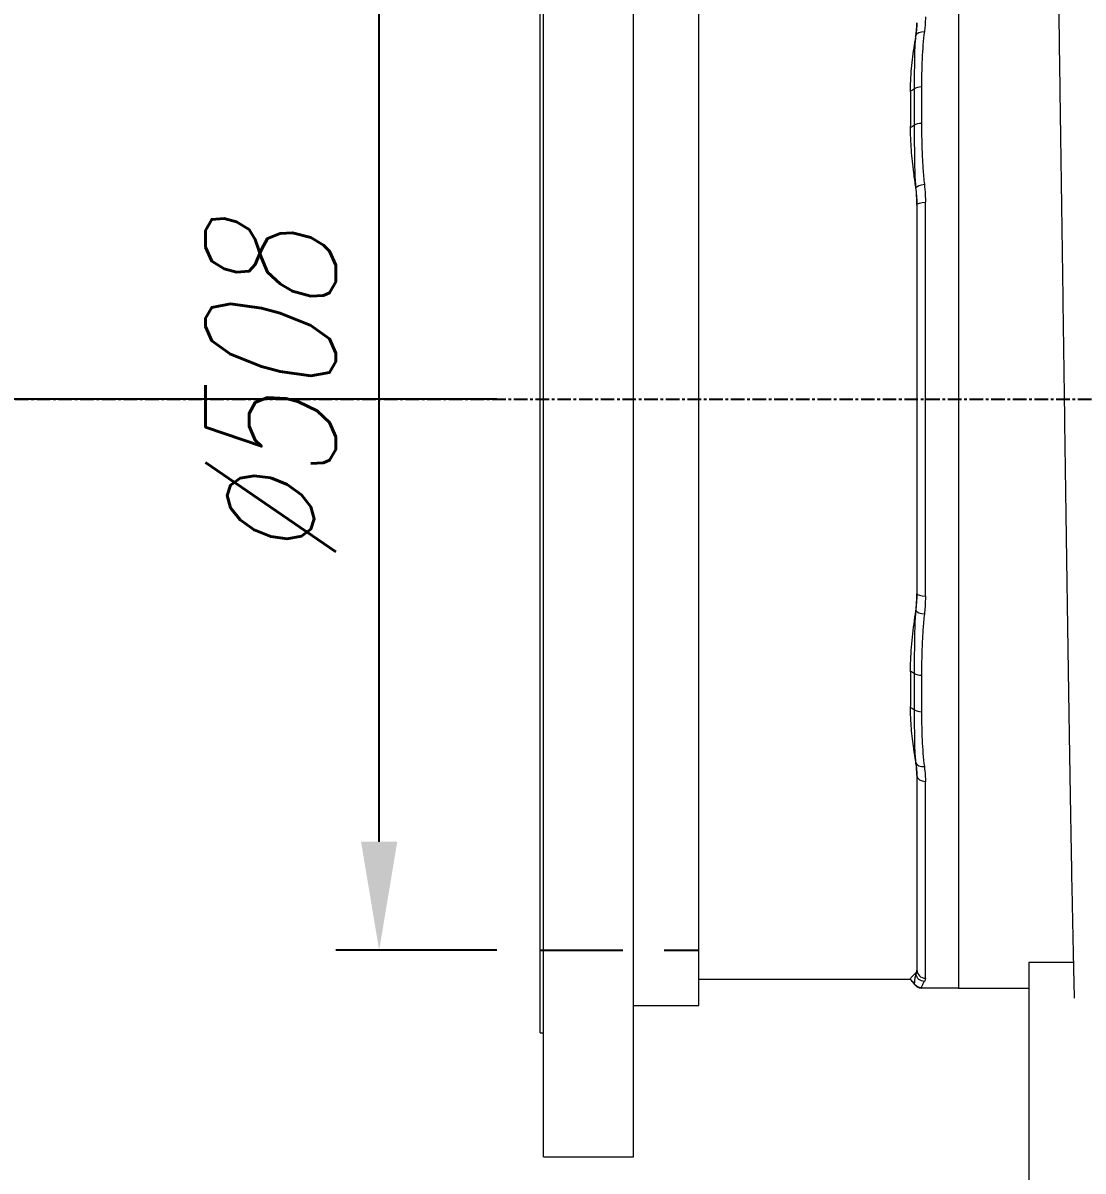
# Model space of a CAD drawing. Header units: millimetres. Extents: x -2122 to 22797, y 3569 to 89276.
# Drawn here: x -1186 to -698, y 87454 to 87983 of the extents above; entities that cross this region are included whole.
import ezdxf

# ---------------------------------------------------------------- set-up
doc = ezdxf.new("R2010")
doc.units = ezdxf.units.MM
doc.header["$LTSCALE"] = 20
doc.linetypes.add('CENTER', pattern=[2, 1.25, -0.25, 0.25, -0.25])
doc.linetypes.add('HIDDEN', pattern=[9.525, 6.35, -3.175])
doc.layers.add('IA-DIBUJO', color=3, linetype='Continuous', lineweight=30)
for name, color, linetype in [('IA-DIM', 7, 'Continuous'), ('IA-EJES', 4, 'CENTER'), ('IA-SEGM', 1, 'HIDDEN')]:
    doc.layers.add(name, color=color, linetype=linetype)
doc.styles.add('ING-AMB', font='romans.shx', dxfattribs={"width": 0.75, "oblique": 15})
doc.dimstyles.new('ING-AMB 20', dxfattribs={"dimscale": 20, "dimtxt": 3, "dimasz": 2.5, "dimexe": 1, "dimexo": 1, "dimgap": 1, "dimtad": 1, "dimdec": 0, "dimzin": 0, "dimdsep": 46, "dimtxsty": 'ING-AMB', "dimcen": 0.1, "dimclrd": 7, "dimclre": 7, "dimclrt": 2, "dimadec": 0, "dimazin": 0, "dimtfac": 1, "dimtdec": 0, "dimtmove": 0, "dimatfit": 0, "dimfxl": 1.25, "dimtolj": 1, "dimtzin": 0, "dimarcsym": 1})

# ---------------------------------------------------------------- blocks, each defined once
blk = doc.blocks.new('*D5')
at = {"layer": 'Defpoints', "color": 0, "transparency": 16777216}
for p in [(-1261.72, 87809.58), (-947.86, 87809.58), (-827.86, 87179.58)]:
    blk.add_point(p, dxfattribs=at)
at = {"layer": 'IA-DIM', "color": 7, "lineweight": -2, "transparency": 16777216}
for p, q in [((-967.86, 87809.58), (-1281.72, 87809.58)), ((-1261.72, 87229.58), (-1261.72, 87759.58)), ((-847.86, 87179.58), (-1281.72, 87179.58))]:
    blk.add_line(p, q, dxfattribs=at)
at = {"layer": 'IA-DIM', "color": 7, "transparency": 16777216}
for points in [[(-1270.06, 87759.58), (-1253.39, 87759.58), (-1261.72, 87809.58)], [(-1270.06, 87229.58), (-1253.39, 87229.58), (-1261.72, 87179.58)]]:
    blk.add_solid(points, dxfattribs=at)
at = {"layer": 'IA-DIM', "color": 2, "transparency": 16777216, "insert": (-1311.72, 87494.58), "char_height": 60, "attachment_point": 5, "rotation": 90, "style": 'ING-AMB'}
blk.add_mtext('\\A1;630', dxfattribs=at)
blk = doc.blocks.new('A$C19724f02')
at = {"color": 0, "linetype": 'Continuous', "lineweight": 0}
for p, q in [((-2339.8, -3406.75), (-1755.6, -3406.75)), ((-2339.8, -3406.75), (-2339.8, -3408.28)), ((-2396.95, -3408.28), (-1698.45, -3408.28)), ((-2396.95, -3408.28), (-2396.95, -3449.68)), ((-2396.95, -3449.68), (-1698.45, -3449.68)), ((-2327.1, -3449.68), (-2327.1, -3479.91)), ((-2327.1, -3479.91), (-1768.3, -3479.91))]:
    blk.add_line(p, q, dxfattribs=at)
blk = doc.blocks.new('*D18')
at = {"layer": 'Defpoints', "color": 0, "transparency": 16777216}
for p in [(-1022.14, 88063.58), (-947.86, 88063.58), (-947.86, 87555.58)]:
    blk.add_point(p, dxfattribs=at)
at = {"layer": 'IA-DIM', "color": 7, "lineweight": -2, "transparency": 16777216}
for p, q in [((-967.86, 88063.58), (-1042.14, 88063.58)), ((-1022.14, 87605.58), (-1022.14, 88013.58)), ((-967.86, 87555.58), (-1042.14, 87555.58))]:
    blk.add_line(p, q, dxfattribs=at)
at = {"layer": 'IA-DIM', "color": 7, "transparency": 16777216}
for points in [[(-1030.47, 88013.58), (-1013.8, 88013.58), (-1022.14, 88063.58)], [(-1030.47, 87605.58), (-1013.8, 87605.58), (-1022.14, 87555.58)]]:
    blk.add_solid(points, dxfattribs=at)
at = {"layer": 'IA-DIM', "color": 2, "transparency": 16777216, "insert": (-1072.14, 87809.58), "char_height": 60, "attachment_point": 5, "rotation": 90, "style": 'ING-AMB'}
blk.add_mtext('\\A1;%%C508', dxfattribs=at)
blk = doc.blocks.new('*D22')
at = {"layer": 'Defpoints', "color": 0, "transparency": 16777216}
for p in [(-899.96, 88704.58), (-1417.18, 87809.58), (-1340, 87809.58)]:
    blk.add_point(p, dxfattribs=at)
at = {"layer": 'IA-DIM', "color": 7, "lineweight": -2, "transparency": 16777216}
for p, q in [((-919.96, 88704.58), (-1437.18, 88704.58)), ((-1417.18, 88654.58), (-1417.18, 87859.58)), ((-1360, 87809.58), (-1437.18, 87809.58))]:
    blk.add_line(p, q, dxfattribs=at)
at = {"layer": 'IA-DIM', "color": 7, "transparency": 16777216}
for points in [[(-1425.52, 88654.58), (-1408.85, 88654.58), (-1417.18, 88704.58)], [(-1425.52, 87859.58), (-1408.85, 87859.58), (-1417.18, 87809.58)]]:
    blk.add_solid(points, dxfattribs=at)
at = {"layer": 'IA-DIM', "color": 2, "transparency": 16777216, "insert": (-1467.18, 88257.08), "char_height": 60, "attachment_point": 5, "rotation": 90, "style": 'ING-AMB'}
blk.add_mtext('\\A1;895', dxfattribs=at)

msp = doc.modelspace()

# ---------------------------------------------------------------- linework, layer by layer
at = {"layer": 'IA-DIBUJO', "color": 2, "linetype": 'Continuous', "lineweight": 0, "extrusion": (2.06626e-48, 1, -1.83697e-16)}
msp.add_line((-904.93, 87460.33), (-904.93, 88158.83), dxfattribs=at)
at = {"layer": 'IA-DIBUJO', "color": 3, "linetype": 'Continuous', "lineweight": 0, "extrusion": (2.06626e-48, 1, -1.83697e-16)}
for p, q in [((-755.02, 88081.2), (-755.02, 87809.58)), ((-774.26, 87899.15), (-774.26, 87720.02)), ((-770.31, 87718.82), (-770.31, 87900.34)), ((-755.02, 87809.58), (-755.02, 87537.97)), ((-774.26, 87636.07), (-774.26, 87546.51)), ((-770.31, 87542.68), (-770.31, 87633.44)), ((-722.5, 87263.82), (-722.5, 87550.12)), ((-777.2, 87542.08), (-874.7, 87542.08)), ((-775.3, 87539.98), (-775.29, 87539.84)), ((-772.06, 87538.16), (-772.09, 87538.34)), ((-755.02, 87538.16), (-772.06, 87538.16)), ((-722.5, 87537.97), (-755.02, 87537.97))]:
    msp.add_line(p, q, dxfattribs=at)
at = {"layer": 'IA-DIBUJO', "color": 3, "linetype": 'Continuous', "lineweight": 0, "extrusion": (-1.84889e-32, -1.83697e-16, -1)}
msp.add_ellipse((-770.82, 87976.48), major_axis=(-3.91, 0.54), ratio=0.620384, start_param=0.115556, end_param=1.485404, dxfattribs=at)
at = {"layer": 'IA-DIBUJO', "color": 3, "linetype": 'Continuous', "lineweight": 0}
for centre, major_axis, ratio, start_param, end_param in [((-790.06, 87980.56), (15.8, 0), 0.916112, -0.283518, -0.22751), ((-788.13, 87957.54), (15.8, -0.35), 0.499907, -0.802926, -0.61133), ((-788.29, 87775.39), (6.5, 338.32), 0.033273, -1.075337, -1.018418), ((-788.13, 87940.44), (15.8, 0.35), 0.499907, -0.825231, -0.633635), ((-770.31, 87720.14), (-3.95, 0), 0.334395, 0, 1.570796), ((-790.06, 87712.52), (15.8, 0), 0.110848, -0.283518, -0.22751), ((-770.82, 87712.02), (-3.92, 0.45), 0.362655, 0.242919, 1.612768), ((-788.29, 87843.78), (-6.5, 338.32), 0.033273, -2.123175, -2.066255), ((-772.09, 87684.22), (3.95, 0.03), 0.468694, -2.522256, -1.574174), ((-772.09, 87667.65), (3.95, -0.03), 0.530646, -2.514893, -1.566811), ((-770.82, 87642.69), (-3.91, -0.54), 0.620384, 0.115556, 1.485404), ((-770.31, 87636), (-3.95, 0), 0.648974, 0, 1.570796), ((-770.31, 87546.56), (-3.95, 0), 0.983368, 0, 1.570796), ((-788.13, 87530.77), (0, 15.8), 0.999813, -0.948313, -0.756717)]:
    msp.add_ellipse(centre, major_axis=major_axis, ratio=ratio, start_param=start_param, end_param=end_param, dxfattribs=at)
at = {"layer": 'IA-DIBUJO', "color": 3, "linetype": 'Continuous', "lineweight": 0, "extrusion": (9.43706e-33, -1.83697e-16, -1)}
msp.add_ellipse((-772.09, 87951.52), major_axis=(3.95, 0.03), ratio=0.530646, start_param=-2.514893, end_param=-1.566811, dxfattribs=at)
at = {"layer": 'IA-DIBUJO', "color": 3, "linetype": 'Continuous', "lineweight": 0, "extrusion": (-6.16298e-33, -1.83697e-16, -1)}
msp.add_ellipse((-818.25, 87813.63), major_axis=(-23.36, -266.32), ratio=0.149649, start_param=-2.137306, end_param=-2.064661, dxfattribs=at)
at = {"layer": 'IA-DIBUJO', "color": 3, "linetype": 'Continuous', "lineweight": 0, "extrusion": (1.21334e-32, -1.83697e-16, -1)}
msp.add_ellipse((-772.09, 87934.95), major_axis=(3.95, -0.03), ratio=0.468694, start_param=-2.522256, end_param=-1.574174, dxfattribs=at)
at = {"layer": 'IA-DIBUJO', "color": 3, "linetype": 'Continuous', "lineweight": 0, "extrusion": (1.12482e-32, -1.83697e-16, -1)}
for centre, major_axis, ratio, start_param, end_param in [((-790.06, 87906.65), (15.8, 0), 0.110848, -0.283518, -0.22751), ((-770.31, 87899.02), (-3.95, 0), 0.334395, 0, 1.570796), ((-790.06, 87638.61), (15.8, 0), 0.916112, -0.283518, -0.22751), ((-790.06, 87541.54), (15.8, 0), 0.805264, -0.283518, -0.22751)]:
    msp.add_ellipse(centre, major_axis=major_axis, ratio=ratio, start_param=start_param, end_param=end_param, dxfattribs=at)
at = {"layer": 'IA-DIBUJO', "color": 3, "linetype": 'Continuous', "lineweight": 0, "extrusion": (1.2326e-32, -1.83697e-16, -1)}
msp.add_ellipse((-770.82, 87907.14), major_axis=(-3.92, -0.45), ratio=0.362655, start_param=0.242919, end_param=1.612768, dxfattribs=at)
at = {"layer": 'IA-DIBUJO', "color": 3, "linetype": 'Continuous', "lineweight": 0, "extrusion": (1.69482e-32, -1.83697e-16, -1)}
msp.add_ellipse((-788.13, 87678.73), major_axis=(15.8, -0.35), ratio=0.499907, start_param=-0.825231, end_param=-0.633635, dxfattribs=at)
at = {"layer": 'IA-DIBUJO', "color": 3, "linetype": 'Continuous', "lineweight": 0, "extrusion": (0, -1.83697e-16, -1)}
for centre, major_axis, ratio, start_param, end_param in [((-818.25, 87805.53), (23.36, -266.32), 0.149649, -1.076932, -1.004287), ((-770.82, 87545.13), (-3.21, 2.31), 0.983039, -2.187018, -0.817169)]:
    msp.add_ellipse(centre, major_axis=major_axis, ratio=ratio, start_param=start_param, end_param=end_param, dxfattribs=at)
at = {"layer": 'IA-DIBUJO', "color": 3, "linetype": 'Continuous', "lineweight": 0, "extrusion": (1.15556e-32, -1.83697e-16, -1)}
msp.add_ellipse((-788.13, 87661.62), major_axis=(15.8, 0.35), ratio=0.499907, start_param=-0.802926, end_param=-0.61133, dxfattribs=at)
at = {"layer": 'IA-DIBUJO', "color": 3, "linetype": 'Continuous', "lineweight": 0, "extrusion": (2.46519e-32, -1.83697e-16, -1)}
msp.add_ellipse((-772.09, 87542.29), major_axis=(-3.89, -0.69), ratio=0.99934, start_param=-1.394781, end_param=-0.4467, dxfattribs=at)
at = {"layer": 'IA-DIBUJO', "color": 3, "linetype": 'Continuous', "lineweight": 0}
for points, knots in [([(-715.22, 88144.82), (-714.97, 88143.14), (-714.71, 88141.43), (-714.2, 88138.2), (-713.95, 88136.69), (-713.53, 88134.12), (-713.35, 88133.03), (-712.99, 88130.82), (-712.82, 88129.72), (-712.46, 88127.25), (-712.27, 88125.91), (-711.85, 88122.49), (-711.62, 88120.35), (-711.27, 88116.03), (-711.14, 88114.05), (-710.94, 88110.08), (-710.87, 88108.16), (-710.75, 88104.42), (-710.71, 88102.64), (-710.62, 88098.72), (-710.58, 88096.54), (-710.51, 88091.82), (-710.48, 88089.26), (-710.42, 88083.78), (-710.39, 88080.85), (-710.31, 88074.67), (-710.27, 88071.41), (-710.16, 88064.06), (-710.09, 88059.93), (-709.94, 88051.18), (-709.85, 88046.56), (-709.68, 88037.11), (-709.58, 88032.28), (-709.41, 88022.35), (-709.32, 88017.23), (-709.15, 88006.99), (-709.07, 88001.86), (-708.91, 87991.51), (-708.84, 87986.29), (-708.69, 87975.73), (-708.61, 87970.4), (-708.47, 87959.79), (-708.39, 87954.52), (-708.23, 87943.73), (-708.15, 87938.21), (-707.99, 87927.05), (-707.91, 87921.41), (-707.74, 87910.1), (-707.66, 87904.42), (-707.5, 87893.09), (-707.42, 87887.44), (-707.26, 87876.16), (-707.18, 87870.52), (-707.02, 87859.22), (-706.95, 87853.55), (-706.79, 87842.21), (-706.71, 87836.53), (-706.55, 87825.15), (-706.48, 87819.45), (-706.32, 87808.05), (-706.24, 87802.35), (-706.08, 87790.98), (-706, 87785.3), (-705.84, 87774.01), (-705.76, 87768.38), (-705.6, 87757.18), (-705.52, 87751.6), (-705.36, 87740.46), (-705.28, 87734.9), (-705.12, 87723.83), (-705.04, 87718.31), (-704.87, 87707.34), (-704.79, 87701.89), (-704.62, 87691.06), (-704.54, 87685.69), (-704.38, 87675.06), (-704.3, 87669.8), (-704.13, 87659.43), (-704.05, 87654.31), (-703.89, 87644.23), (-703.81, 87639.25), (-703.64, 87629.45), (-703.56, 87624.62), (-703.4, 87615.15), (-703.32, 87610.49), (-703.15, 87601.4), (-703.07, 87596.95), (-702.91, 87588.25), (-702.83, 87584), (-702.66, 87575.65), (-702.58, 87571.55), (-702.41, 87563.53), (-702.33, 87559.61), (-702.16, 87551.95), (-702.08, 87548.21), (-701.91, 87540.93), (-701.83, 87537.39), (-701.74, 87533.8), (-701.74, 87533.64), (-701.73, 87533.47)], [0, 0, 0, 0, 10.00092, 10.00092, 20.941103, 20.941103, 30.552526, 30.552526, 41.825061, 41.825061, 56.912998, 56.912998, 78.582332, 78.582332, 94.331726, 94.331726, 106.216325, 106.216325, 115.797445, 115.797445, 126.54407, 126.54407, 138.254374, 138.254374, 150.838027, 150.838027, 164.075849, 164.075849, 180.39785, 180.39785, 197.982989, 197.982989, 215.742377, 215.742377, 234.019178, 234.019178, 251.798818, 251.798818, 269.463945, 269.463945, 287.090127, 287.090127, 304.138365, 304.138365, 321.698746, 321.698746, 339.359471, 339.359471, 356.922117, 356.922117, 374.190747, 374.190747, 391.291549, 391.291549, 408.364569, 408.364569, 425.432003, 425.432003, 442.521198, 442.521198, 459.629495, 459.629495, 476.715674, 476.715674, 493.739377, 493.739377, 510.769869, 510.769869, 527.903166, 527.903166, 545.118732, 545.118732, 562.392703, 562.392703, 579.698108, 579.698108, 596.983904, 596.983904, 614.188653, 614.188653, 631.343249, 631.343249, 648.4872, 648.4872, 665.544881, 665.544881, 682.457961, 682.457961, 699.290708, 699.290708, 716.216397, 716.216397, 733.209174, 733.209174, 750.266087, 750.266087, 767.385274, 767.385274, 768.192772, 768.192772, 768.192772, 768.192772]), ([(-770.31, 87985.73), (-770.31, 87984.39), (-770.38, 87983.04), (-770.59, 87980.77), (-770.69, 87979.86), (-770.82, 87978.94)], [0, 0, 0, 0, 0.002669896, 0.002669896, 0.004460236, 0.004460236, 0.004460236, 0.004460236]), ([(-774.67, 87977.3), (-774.6, 87977.89), (-774.53, 87978.47), (-774.47, 87979.06), (-774.42, 87979.64), (-774.37, 87980.22), (-774.34, 87980.8), (-774.3, 87981.37), (-774.28, 87981.94), (-774.27, 87982.52), (-774.26, 87982.66), (-774.26, 87982.8), (-774.26, 87982.95)], [0, 0, 0, 0, 0.001247938, 0.001247938, 0.001247938, 0.002493731, 0.002493731, 0.002493731, 0.003736621, 0.003736621, 0.003736621, 0.004050033, 0.004050033, 0.004050033, 0.004050033]), ([(-770.82, 87978.94), (-771.09, 87976.92), (-771.3, 87974.88), (-771.63, 87970.75), (-771.75, 87968.66), (-771.95, 87964.36), (-772.02, 87962.14), (-772.09, 87957.82), (-772.1, 87955.73), (-772.09, 87953.61)], [0, 0, 0, 0, 0.00393252, 0.00393252, 0.00786503, 0.00786503, 0.0119497, 0.0119497, 0.01573006, 0.01573006, 0.01573006, 0.01573006]), ([(-774.89, 87976.51), (-775.46, 87973.25), (-776, 87969.57), (-776.87, 87962.46), (-777.22, 87958.69), (-777.31, 87953.77), (-777.31, 87952.7), (-777.28, 87951.62)], [-3.112735, -3.112735, -3.112735, -3.112735, -1.756639, -1.756639, -0.384203, -0.384203, 0, 0, 0, 0]), ([(-775.3, 87952.72), (-775.3, 87954.96), (-775.3, 87957.14), (-775.28, 87961.43), (-775.27, 87963.53), (-775.22, 87967.63), (-775.17, 87969.64), (-775, 87973.55), (-774.88, 87975.46), (-774.67, 87977.3)], [0, 0, 0, 0, 0.00395503, 0.00395503, 0.00791006, 0.00791006, 0.01186509, 0.01186509, 0.01582012, 0.01582012, 0.01582012, 0.01582012]), ([(-777.28, 87951.62), (-777.22, 87948.89), (-777.2, 87946.12), (-777.2, 87940.54), (-777.22, 87937.72), (-777.28, 87934.87)], [-1.931121, -1.931121, -1.931121, -1.931121, -0.965013, -0.965013, 0, 0, 0, 0]), ([(-774.67, 87907.05), (-774.88, 87909.58), (-775, 87912.08), (-775.17, 87917.03), (-775.22, 87919.47), (-775.27, 87924.3), (-775.28, 87926.68), (-775.3, 87931.4), (-775.3, 87933.74), (-775.3, 87936.05)], [0, 0, 0, 0, 0.00395503, 0.00395503, 0.00791006, 0.00791006, 0.01186509, 0.01186509, 0.01582012, 0.01582012, 0.01582012, 0.01582012]), ([(-772.09, 87936.8), (-772.1, 87934.42), (-772.09, 87932.02), (-772.01, 87927.37), (-771.94, 87925.12), (-771.75, 87920.51), (-771.63, 87918.15), (-771.3, 87913.39), (-771.09, 87910.99), (-770.82, 87908.59)], [0, 0, 0, 0, 0.00408467, 0.00408467, 0.00786503, 0.00786503, 0.01179755, 0.01179755, 0.01573006, 0.01573006, 0.01573006, 0.01573006]), ([(-777.28, 87934.87), (-777.3, 87934.01), (-777.31, 87933.14), (-777.3, 87931.41), (-777.28, 87930.54), (-777.18, 87927.93), (-777.07, 87926.18), (-776.65, 87921.04), (-776.24, 87917.44), (-775.52, 87911.68), (-775.22, 87909.36), (-774.89, 87907.14)], [-2.976523, -2.976523, -2.976523, -2.976523, -2.689803, -2.689803, -2.404367, -2.404367, -1.834724, -1.834724, -0.722689, -0.722689, 0, 0, 0, 0]), ([(-774.89, 87907.14), (-774.53, 87904.66), (-774.29, 87902.15), (-774.26, 87899.52), (-774.26, 87899.43), (-774.26, 87899.33)], [-3.2185157, -3.2185157, -3.2185157, -3.2185157, -2.4237441, -2.4237441, -2.3932244, -2.3932244, -2.3932244, -2.3932244]), ([(-770.82, 87908.59), (-770.63, 87906.96), (-770.49, 87905.32), (-770.34, 87902.57), (-770.31, 87901.46), (-770.31, 87900.34)], [0, 0, 0, 0, 0.002669896, 0.002669896, 0.004460236, 0.004460236, 0.004460236, 0.004460236]), ([(-774.67, 87712.12), (-774.6, 87712.91), (-774.53, 87713.7), (-774.47, 87714.49), (-774.42, 87715.28), (-774.37, 87716.07), (-774.34, 87716.86), (-774.3, 87717.65), (-774.28, 87718.44), (-774.27, 87719.24), (-774.26, 87719.44), (-774.26, 87719.64), (-774.26, 87719.84)], [0, 0, 0, 0, 0.001247938, 0.001247938, 0.001247938, 0.002493731, 0.002493731, 0.002493731, 0.003736621, 0.003736621, 0.003736621, 0.004050033, 0.004050033, 0.004050033, 0.004050033]), ([(-770.31, 87718.82), (-770.31, 87717.16), (-770.38, 87715.51), (-770.59, 87712.77), (-770.69, 87711.67), (-770.82, 87710.58)], [0, 0, 0, 0, 0.002669896, 0.002669896, 0.004460236, 0.004460236, 0.004460236, 0.004460236]), ([(-774.89, 87712.03), (-775.46, 87708.14), (-776, 87703.88), (-776.87, 87695.88), (-777.22, 87691.76), (-777.31, 87686.55), (-777.31, 87685.42), (-777.28, 87684.29)], [-3.112735, -3.112735, -3.112735, -3.112735, -1.756639, -1.756639, -0.384203, -0.384203, 0, 0, 0, 0]), ([(-775.3, 87683.12), (-775.3, 87685.43), (-775.3, 87687.76), (-775.28, 87692.48), (-775.27, 87694.87), (-775.22, 87699.7), (-775.17, 87702.14), (-775, 87707.08), (-774.88, 87709.58), (-774.67, 87712.12)], [0, 0, 0, 0, 0.00395503, 0.00395503, 0.00791006, 0.00791006, 0.01186509, 0.01186509, 0.01582012, 0.01582012, 0.01582012, 0.01582012]), ([(-770.82, 87710.58), (-771.09, 87708.17), (-771.3, 87705.78), (-771.63, 87701.02), (-771.75, 87698.66), (-771.95, 87693.86), (-772.02, 87691.43), (-772.09, 87686.79), (-772.1, 87684.57), (-772.09, 87682.37)], [0, 0, 0, 0, 0.00393252, 0.00393252, 0.00786503, 0.00786503, 0.0119497, 0.0119497, 0.01573006, 0.01573006, 0.01573006, 0.01573006]), ([(-777.28, 87684.29), (-777.22, 87681.45), (-777.2, 87678.62), (-777.2, 87673.04), (-777.22, 87670.27), (-777.28, 87667.55)], [-1.931121, -1.931121, -1.931121, -1.931121, -0.965013, -0.965013, 0, 0, 0, 0]), ([(-777.28, 87667.55), (-777.3, 87666.72), (-777.31, 87665.89), (-777.3, 87664.25), (-777.28, 87663.43), (-777.18, 87660.99), (-777.07, 87659.38), (-776.65, 87654.69), (-776.24, 87651.49), (-775.52, 87646.49), (-775.22, 87644.52), (-774.89, 87642.66)], [-2.976523, -2.976523, -2.976523, -2.976523, -2.689803, -2.689803, -2.404367, -2.404367, -1.834724, -1.834724, -0.722689, -0.722689, 0, 0, 0, 0]), ([(-774.67, 87641.87), (-774.88, 87643.71), (-775, 87645.62), (-775.17, 87649.53), (-775.22, 87651.53), (-775.27, 87655.64), (-775.28, 87657.74), (-775.3, 87662.02), (-775.3, 87664.21), (-775.3, 87666.44)], [0, 0, 0, 0, 0.00395503, 0.00395503, 0.00791006, 0.00791006, 0.01186509, 0.01186509, 0.01582012, 0.01582012, 0.01582012, 0.01582012]), ([(-772.09, 87665.55), (-772.1, 87663.27), (-772.09, 87661), (-772.01, 87656.7), (-771.94, 87654.65), (-771.75, 87650.51), (-771.63, 87648.42), (-771.3, 87644.29), (-771.09, 87642.24), (-770.82, 87640.22)], [0, 0, 0, 0, 0.00408467, 0.00408467, 0.00786503, 0.00786503, 0.01179755, 0.01179755, 0.01573006, 0.01573006, 0.01573006, 0.01573006]), ([(-770.82, 87640.22), (-770.63, 87638.85), (-770.49, 87637.5), (-770.34, 87635.24), (-770.31, 87634.34), (-770.31, 87633.44)], [0, 0, 0, 0, 0.002669896, 0.002669896, 0.004460236, 0.004460236, 0.004460236, 0.004460236]), ([(-722.5, 87550.12), (-722.5, 87550.12), (-722.47, 87550.12), (-722.38, 87550.12), (-722.34, 87550.12), (-722.22, 87550.12), (-722.19, 87550.12), (-721.83, 87550.12), (-721.37, 87550.12), (-720.04, 87550.12), (-719.18, 87550.12), (-717.15, 87550.12), (-715.99, 87550.12), (-713.94, 87550.12), (-713.37, 87550.12), (-712.6, 87550.12), (-712.34, 87550.12), (-711.47, 87550.12), (-710.87, 87550.12), (-708.94, 87550.12), (-707.62, 87550.12), (-704.9, 87550.12), (-703.51, 87550.12), (-702.12, 87550.12)], [-19.1231467, -19.1231467, -19.1231467, -19.1231467, -19.0967807, -19.0967807, -19.0696651, -19.0696651, -19.0251416, -19.0251416, -18.9344156, -18.9344156, -18.8442315, -18.8442315, -18.752873, -18.752873, -18.6919642, -18.6919642, -18.6602393, -18.6602393, -18.5878242, -18.5878242, -18.4276892, -18.4276892, -18.2603352, -18.2603352, -18.2603352, -18.2603352]), ([(-774.89, 87545.1), (-775.46, 87544.47), (-776, 87543.89), (-776.87, 87543), (-777.22, 87542.65), (-777.31, 87542.36), (-777.31, 87542.3), (-777.28, 87542.26)], [-3.112735, -3.112735, -3.112735, -3.112735, -1.756639, -1.756639, -0.384203, -0.384203, 0, 0, 0, 0]), ([(-775.3, 87539.98), (-775.3, 87540.06), (-775.3, 87540.2), (-775.28, 87540.64), (-775.27, 87540.92), (-775.22, 87541.65), (-775.17, 87542.08), (-775, 87543.12), (-774.88, 87543.71), (-774.67, 87544.41)], [0, 0, 0, 0, 0.00395503, 0.00395503, 0.00791006, 0.00791006, 0.01186509, 0.01186509, 0.01582012, 0.01582012, 0.01582012, 0.01582012]), ([(-774.67, 87544.41), (-774.6, 87544.61), (-774.53, 87544.81), (-774.47, 87545.01), (-774.42, 87545.22), (-774.37, 87545.43), (-774.34, 87545.65), (-774.3, 87545.86), (-774.28, 87546.08), (-774.27, 87546.31), (-774.26, 87546.36), (-774.26, 87546.42), (-774.26, 87546.48)], [0, 0, 0, 0, 0.001247938, 0.001247938, 0.001247938, 0.002493731, 0.002493731, 0.002493731, 0.003736621, 0.003736621, 0.003736621, 0.004050033, 0.004050033, 0.004050033, 0.004050033]), ([(-775.29, 87539.84), (-775.05, 87539.49), (-774.74, 87539.18), (-774.06, 87538.68), (-773.67, 87538.48), (-772.88, 87538.23), (-772.47, 87538.16), (-772.06, 87538.16)], [0, 0, 0, 0, 1.281601, 1.281601, 2.539815, 2.539815, 3.772814, 3.772814, 3.772814, 3.772814]), ([(-770.82, 87541.22), (-771.09, 87540.83), (-771.3, 87540.48), (-771.63, 87539.86), (-771.75, 87539.58), (-771.95, 87539.09), (-772.02, 87538.88), (-772.09, 87538.55), (-772.1, 87538.43), (-772.09, 87538.34)], [0, 0, 0, 0, 0.00393252, 0.00393252, 0.00786503, 0.00786503, 0.0119497, 0.0119497, 0.01573006, 0.01573006, 0.01573006, 0.01573006]), ([(-770.31, 87542.68), (-770.31, 87542.36), (-770.38, 87542.06), (-770.59, 87541.58), (-770.69, 87541.4), (-770.82, 87541.22)], [0, 0, 0, 0, 0.002669896, 0.002669896, 0.004460236, 0.004460236, 0.004460236, 0.004460236])]:
    msp.add_open_spline(points, degree=3, knots=knots, dxfattribs=at)
for points in [[(-774.26, 87982.95), (-774.28, 87980.76), (-774.53, 87978.58), (-774.89, 87976.51)], [(-774.26, 87899.33), (-774.27, 87901.92), (-774.43, 87904.49), (-774.67, 87907.05)], [(-774.26, 87899.33), (-774.26, 87899.27), (-774.26, 87899.21), (-774.26, 87899.15)], [(-774.26, 87719.84), (-774.28, 87717.04), (-774.55, 87714.38), (-774.89, 87712.03)], [(-774.26, 87720.02), (-774.26, 87719.96), (-774.26, 87719.9), (-774.26, 87719.84)], [(-774.89, 87642.66), (-774.53, 87640.58), (-774.28, 87638.41), (-774.26, 87636.22)], [(-774.26, 87636.22), (-774.27, 87638.07), (-774.43, 87639.95), (-774.67, 87641.87)], [(-774.26, 87636.22), (-774.26, 87636.17), (-774.26, 87636.12), (-774.26, 87636.07)], [(-774.26, 87546.48), (-774.28, 87545.96), (-774.53, 87545.5), (-774.89, 87545.1)], [(-774.26, 87546.51), (-774.26, 87546.5), (-774.26, 87546.49), (-774.26, 87546.48)], [(-777.28, 87542.26), (-777.22, 87542.14), (-777.2, 87542.08), (-777.2, 87542.08)], [(-777.2, 87542.08), (-776.49, 87541.4), (-775.85, 87540.65), (-775.29, 87539.84)]]:
    msp.add_open_spline(points, degree=3, dxfattribs=at)
at = {"layer": 'IA-EJES', "ltscale": 0.25}
msp.add_line((-1340, 87809.58), (2280, 87809.58), dxfattribs=at)
at = {"layer": 'IA-SEGM', "ltscale": 0.3}
msp.add_line((-947.86, 87555.58), (-874.7, 87555.58), dxfattribs=at)

# ---------------------------------------------------------------- block references
at = {"layer": 'IA-DIBUJO', "color": 2, "linetype": 'Continuous', "lineweight": 0, "rotation": 90}
msp.add_blockref('A$C19724f02', (-4354.61, 89857.28), dxfattribs=at)

# ---------------------------------------------------------------- dimensions: what is measured, and where the dimension line sits
at = {"layer": 'IA-DIM'}
for base, p1, p2, picture, middle in [((-1417.18, 87809.58), (-899.96, 88704.58), (-1340, 87809.58), '*D22', (-1467.18, 88257.08)), ((-1261.72, 87809.58), (-827.86, 87179.58), (-947.86, 87809.58), '*D5', (-1311.72, 87494.58))]:
    dim = msp.add_linear_dim(base=base, p1=p1, p2=p2, angle=90, dimstyle='ING-AMB 20', override={"dimpost": '\\X'}, dxfattribs=at)
    dim.commit()
    dim.dimension.update_dxf_attribs({"geometry": picture, "text_midpoint": middle})
dim = msp.add_linear_dim(base=(-1022.14, 88063.58), p1=(-947.86, 87555.58), p2=(-947.86, 88063.58), angle=90, text='%%C<>', dimstyle='ING-AMB 20', override={"dimpost": '\\X'}, dxfattribs=at)
dim.commit()
dim.dimension.update_dxf_attribs({"geometry": '*D18', "text_midpoint": (-1072.14, 87809.58)})

doc.saveas('drawing.dxf')
